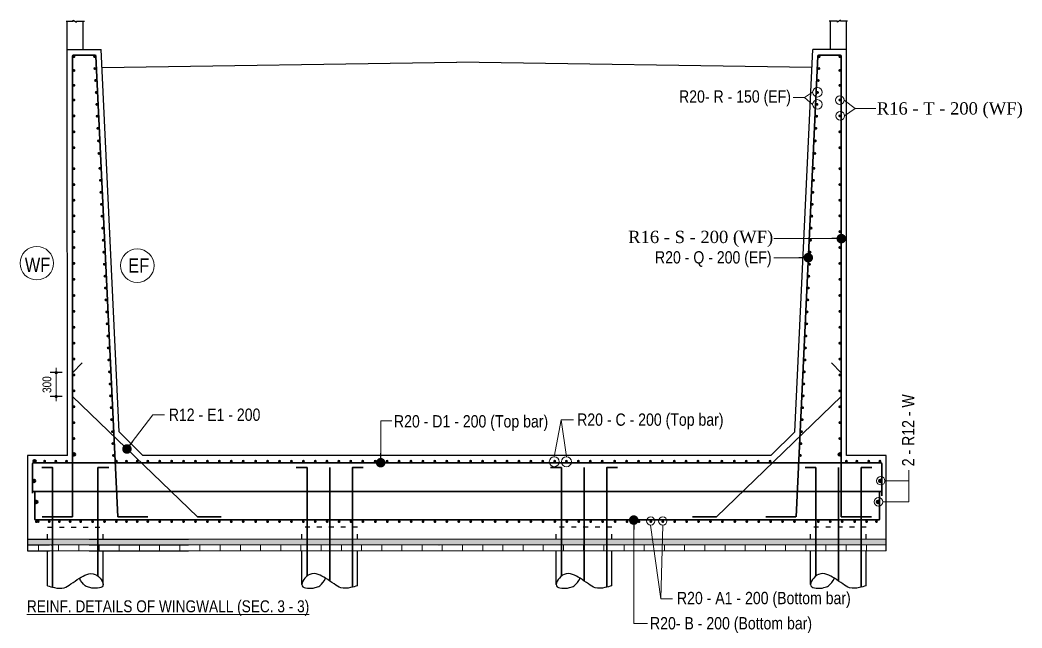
# Model space of a CAD drawing. Header units: millimetres. Extents: x -44822 to 222670, y -173707 to 25116.
# Drawn here: x 22077 to 34680, y -139444 to -131796 of the extents above; entities that cross this region are included whole.
import ezdxf

# ---------------------------------------------------------------- set-up
doc = ezdxf.new("R2010")
doc.units = ezdxf.units.MM
doc.header["$LTSCALE"] = 5
doc.header["$PDMODE"] = 2
doc.linetypes.add('ACAD_ISO03W100', pattern=[30, 12, -18])
for name, color, linetype, lineweight in [('Ber', 12, 'Continuous', 35), ('Dimision', 4, 'Continuous', 13), ('hatch', 7, 'Continuous', 0), ('Text', 7, 'Continuous', 0)]:
    doc.layers.add(name, color=color, linetype=linetype, lineweight=lineweight)
for name, color, linetype in [('Pile', 11, 'Continuous'), ('Ralling', 6, 'Continuous'), ('SEC', 25, 'Continuous')]:
    doc.layers.add(name, color=color, linetype=linetype)
doc.styles.get("Standard").update_dxf_attribs({"font": 'ARIALN.TTF'})
doc.dimstyles.new('ISO-25', dxfattribs={"dimtxt": 75, "dimasz": 45, "dimexe": 125, "dimexo": 75.625, "dimgap": 60, "dimtad": 1, "dimdec": 0, "dimtxsty": 'Standard', "dimblk": 'DOT', "dimcen": 52.5, "dimclrd": 256, "dimclre": 256, "dimclrt": 256, "dimadec": 0, "dimazin": 0, "dimtfac": 1, "dimtdec": 0, "dimtix": 1, "dimtmove": 0, "dimatfit": 3, "dimldrblk": 'DOT', "dimfxl": 1, "dimlwd": -1, "dimarcsym": 0})
doc.dimstyles.new('ISO-75', dxfattribs={"dimtxt": 75, "dimasz": 1, "dimexe": 75, "dimexo": 75, "dimgap": 60, "dimtad": 1, "dimdec": 0, "dimtxsty": 'Standard', "dimblk": 'D_TIC', "dimcen": 52.5, "dimclrd": 256, "dimclre": 256, "dimclrt": 256, "dimadec": 0, "dimazin": 0, "dimtfac": 1, "dimtdec": 0, "dimtix": 1, "dimtmove": 0, "dimatfit": 3, "dimldrblk": 'DOT', "dimfxl": 75, "dimfxlon": 1, "dimlwd": -1, "dimarcsym": 0})

# ---------------------------------------------------------------- blocks, each defined once
blk = doc.blocks.new('D_TIC')
at = {"layer": 'Dimision', "ltscale": 5}
for p, q in [((-60, 0), (60, 0)), ((0, 60), (0, -60))]:
    blk.add_line(p, q, dxfattribs=at)
at = {"layer": 'Dimision', "ltscale": 5, "const_width": 20}
blk.add_lwpolyline([(-10, 0, 1), (10, 0, 1)], format="xyb", close=True, dxfattribs=at)
blk = doc.blocks.new('*D141')
at = {"layer": 'Defpoints', "color": 0, "lineweight": 50, "ltscale": 5, "transparency": 16777216}
for p in [(22532, -136232), (22737, -136232), (22737, -136532)]:
    blk.add_point(p, dxfattribs=at)
at = {"layer": 'Dimision', "lineweight": -2, "ltscale": 5, "transparency": 16777216}
for p, q in [((22607, -136232), (22457, -136232)), ((22607, -136532), (22457, -136532))]:
    blk.add_line(p, q, dxfattribs=at)
at = {"layer": 'Dimision', "ltscale": 5, "transparency": 16777216}
for p, q in [((22532, -136231), (22532, -136230)), ((22532, -136532), (22532, -136232)), ((22532, -136533), (22532, -136534))]:
    blk.add_line(p, q, dxfattribs=at)
for p, rotation in [((22532, -136232), 270), ((22532, -136532), 90)]:
    blk.add_blockref('D_TIC', p, dxfattribs=dict(at, rotation=rotation))
at = {"layer": 'Dimision', "ltscale": 5, "transparency": 16777216, "insert": (22416, -136382), "char_height": 110, "attachment_point": 5, "rotation": 90}
blk.add_mtext('300', dxfattribs=at)
blk = doc.blocks.new('_Dot')
at = {"color": 0, "linetype": 'ByBlock', "lineweight": -2}
blk.add_line((-0.5, 0), (-1, 0), dxfattribs=at)
at = {"color": 0, "linetype": 'ByBlock', "const_width": 0.5}
blk.add_lwpolyline([(-0.25, 0, 1), (0.25, 0, 1)], format="xyb", close=True, dxfattribs=at)

msp = doc.modelspace()

# ---------------------------------------------------------------- hatches: boundary and pattern name
at = {"layer": 'Ber'}
for points in [[(22736.9, -132256.2, 1), (22774.4, -132256.2, 1)], [(22995.9, -132256.2, 1), (23033.4, -132256.2, 1)], [(32148.4, -132256.2, -1), (32110.9, -132256.2, -1)], [(32407.4, -132256.2, -1), (32369.9, -132256.2, -1)], [(22736.9, -132430, 1), (22774.4, -132430, 1)], [(22999.1, -132406.2, 1), (23036.6, -132406.2, 1)], [(32145.2, -132406.2, -1), (32107.7, -132406.2, -1)], [(32407.4, -132430, -1), (32369.9, -132430, -1)], [(23007.9, -132556.2, 1), (23045.4, -132556.2, 1)], [(32136.5, -132556.2, -1), (32099, -132556.2, -1)], [(22736.9, -132617.5, 1), (22774.4, -132617.5, 1)], [(23016.6, -132706.9, 1), (23054.1, -132706.9, 1)], [(32127.7, -132706.9, -1), (32090.2, -132706.9, -1)], [(32407.4, -132617.5, -1), (32369.9, -132617.5, -1)], [(22736.9, -132801.8, 1), (22774.4, -132801.8, 1)], [(32407.4, -132801.8, -1), (32369.9, -132801.8, -1)], [(23023.5, -132856.9, 1), (23061, -132856.9, 1)], [(32120.8, -132856.9, -1), (32083.3, -132856.9, -1)], [(22736.9, -133001.8, 1), (22774.4, -133001.8, 1)], [(23027.7, -133006.2, 1), (23065.2, -133006.2, 1)], [(32116.6, -133006.2, -1), (32079.1, -133006.2, -1)], [(32407.4, -133001.8, -1), (32369.9, -133001.8, -1)], [(22736.9, -133201.8, 1), (22774.4, -133201.8, 1)], [(23036.3, -133158.4, 1), (23073.8, -133158.4, 1)], [(32108, -133158.4, -1), (32070.5, -133158.4, -1)], [(32407.4, -133201.8, -1), (32369.9, -133201.8, -1)], [(23044.3, -133316.3, 1), (23081.8, -133316.3, 1)], [(32100.1, -133316.3, -1), (32062.6, -133316.3, -1)], [(22736.9, -133401.8, 1), (22774.4, -133401.8, 1)], [(23050.4, -133474.2, 1), (23087.9, -133474.2, 1)], [(32093.9, -133474.2, -1), (32056.4, -133474.2, -1)], [(32407.4, -133401.8, -1), (32369.9, -133401.8, -1)], [(22736.7, -133666.1, 1), (22774.2, -133666.1, 1)], [(23061.4, -133661.7, 1), (23098.9, -133661.7, 1)], [(32082.9, -133661.7, -1), (32045.4, -133661.7, -1)], [(32407.6, -133666.1, -1), (32370.1, -133666.1, -1)], [(23068.5, -133812.3, 1), (23106, -133812.3, 1)], [(32075.8, -133812.3, -1), (32038.3, -133812.3, -1)], [(22736.7, -133865.9, 1), (22774.2, -133865.9, 1)], [(23075.2, -133963.7, 1), (23112.7, -133963.7, 1)], [(32069.1, -133963.7, -1), (32031.6, -133963.7, -1)], [(32407.6, -133865.9, -1), (32370.1, -133865.9, -1)], [(22736.7, -134062.6, 1), (22774.2, -134062.6, 1)], [(23082.3, -134114.3, 1), (23119.8, -134114.3, 1)], [(32062, -134114.3, -1), (32024.5, -134114.3, -1)], [(32407.6, -134062.6, -1), (32370.1, -134062.6, -1)], [(22736.7, -134259.3, 1), (22774.2, -134259.3, 1)], [(23089.1, -134263.2, 1), (23126.6, -134263.2, 1)], [(32055.3, -134263.2, -1), (32017.8, -134263.2, -1)], [(32407.6, -134259.3, -1), (32370.1, -134259.3, -1)], [(22736.7, -134457.7, 1), (22774.2, -134457.7, 1)], [(23097.7, -134413.7, 1), (23135.2, -134413.7, 1)], [(32046.6, -134413.7, -1), (32009.1, -134413.7, -1)], [(32407.6, -134457.7, -1), (32370.1, -134457.7, -1)], [(23104.8, -134566.1, 1), (23142.3, -134566.1, 1)], [(32039.5, -134566.1, -1), (32002, -134566.1, -1)], [(22736.7, -134657.7, 1), (22774.2, -134657.7, 1)], [(23111, -134716.1, 1), (23148.5, -134716.1, 1)], [(32033.3, -134716.1, -1), (31995.8, -134716.1, -1)], [(32407.6, -134657.7, -1), (32370.1, -134657.7, -1)], [(22736.7, -134857.7, 1), (22774.2, -134857.7, 1)], [(23118.3, -134868.3, 1), (23155.8, -134868.3, 1)], [(32026, -134868.3, -1), (31988.5, -134868.3, -1)], [(32407.6, -134857.7, -1), (32370.1, -134857.7, -1)], [(22736.7, -135057.7, 1), (22774.2, -135057.7, 1)], [(23126.7, -135018.3, 1), (23164.2, -135018.3, 1)], [(32017.7, -135018.3, -1), (31980.2, -135018.3, -1)], [(32407.6, -135057.7, -1), (32370.1, -135057.7, -1)], [(23132.3, -135166.9, 1), (23169.8, -135166.9, 1)], [(32012, -135166.9, -1), (31974.5, -135166.9, -1)], [(22736.7, -135261, 1), (22774.2, -135261, 1)], [(23138.9, -135316.9, 1), (23176.4, -135316.9, 1)], [(32005.4, -135316.9, -1), (31967.9, -135316.9, -1)], [(32407.6, -135261, -1), (32370.1, -135261, -1)], [(22736.7, -135461, 1), (22774.2, -135461, 1)], [(23148.2, -135468.1, 1), (23185.7, -135468.1, 1)], [(31996.1, -135468.1, -1), (31958.6, -135468.1, -1)], [(32407.6, -135461, -1), (32370.1, -135461, -1)], [(23153, -135618.1, 1), (23190.5, -135618.1, 1)], [(31991.4, -135618.1, -1), (31953.9, -135618.1, -1)], [(22736.7, -135661, 1), (22774.2, -135661, 1)], [(32407.6, -135661, -1), (32370.1, -135661, -1)], [(22736.7, -135861, 1), (22774.2, -135861, 1)], [(23162.9, -135770.8, 1), (23200.4, -135770.8, 1)], [(31981.4, -135770.8, -1), (31943.9, -135770.8, -1)], [(32407.6, -135861, -1), (32370.1, -135861, -1)], [(23168.2, -135920.8, 1), (23205.7, -135920.8, 1)], [(31976.1, -135920.8, -1), (31938.6, -135920.8, -1)], [(22736.7, -136061, 1), (22774.2, -136061, 1)], [(23174.2, -136072.4, 1), (23211.7, -136072.4, 1)], [(31970.2, -136072.4, -1), (31932.7, -136072.4, -1)], [(32407.6, -136061, -1), (32370.1, -136061, -1)], [(23183.3, -136222.4, 1), (23220.8, -136222.4, 1)], [(31961.1, -136222.4, -1), (31923.6, -136222.4, -1)], [(22736.7, -136261, 1), (22774.2, -136261, 1)], [(23190.2, -136374.4, 1), (23227.7, -136374.4, 1)], [(31954.1, -136374.4, -1), (31916.6, -136374.4, -1)], [(32407.6, -136261, -1), (32370.1, -136261, -1)], [(22736.7, -136461, 1), (22774.2, -136461, 1)], [(32407.6, -136461, -1), (32370.1, -136461, -1)], [(23196.5, -136524.4, 1), (23234, -136524.4, 1)], [(31947.8, -136524.4, -1), (31910.3, -136524.4, -1)], [(22736.7, -136661, 1), (22774.2, -136661, 1)], [(23204.3, -136673, 1), (23241.8, -136673, 1)], [(31940, -136673, -1), (31902.5, -136673, -1)], [(32407.6, -136661, -1), (32370.1, -136661, -1)], [(22736.7, -136861, 1), (22774.2, -136861, 1)], [(23209.1, -136823, 1), (23246.6, -136823, 1)], [(31935.2, -136823, -1), (31897.7, -136823, -1)], [(32407.6, -136861, -1), (32370.1, -136861, -1)], [(23219.1, -136974.6, 1), (23256.6, -136974.6, 1)], [(31925.2, -136974.6, -1), (31887.7, -136974.6, -1)], [(22736.7, -137061, 1), (22774.2, -137061, 1)], [(23225.2, -137124.6, 1), (23262.7, -137124.6, 1)], [(31919.2, -137124.6, -1), (31881.7, -137124.6, -1)], [(32407.6, -137061, -1), (32370.1, -137061, -1)], [(22736.7, -137261, 1), (22774.2, -137261, 1)], [(32407.6, -137261, -1), (32370.1, -137261, -1)], [(22241, -137346.3, 1), (22278.5, -137346.3, 1)], [(22368.2, -137346.3, 1), (22405.7, -137346.3, 1)], [(22508.4, -137346.3, 1), (22545.9, -137346.3, 1)], [(22643.2, -137346.3, 1), (22680.7, -137346.3, 1)], [(23232.5, -137274, 1), (23270, -137274, 1)], [(23270.1, -137346.3, 1), (23307.6, -137346.3, 1)], [(23397.4, -137346.3, 1), (23434.9, -137346.3, 1)], [(23532.7, -137346.3, 1), (23570.2, -137346.3, 1)], [(23665.5, -137346.3, 1), (23703, -137346.3, 1)], [(23815.5, -137346.3, 1), (23853, -137346.3, 1)], [(23965.5, -137346.3, 1), (24003, -137346.3, 1)], [(24115.3, -137346.3, 1), (24152.8, -137346.3, 1)], [(24265.3, -137346.3, 1), (24302.8, -137346.3, 1)], [(24415.3, -137346.3, 1), (24452.8, -137346.3, 1)], [(24565.3, -137346.3, 1), (24602.8, -137346.3, 1)], [(24715.3, -137346.3, 1), (24752.8, -137346.3, 1)], [(24865.3, -137346.3, 1), (24902.8, -137346.3, 1)], [(25022.3, -137346.3, 1), (25059.8, -137346.3, 1)], [(25172.3, -137346.3, 1), (25209.8, -137346.3, 1)], [(25322.3, -137346.3, 1), (25359.8, -137346.3, 1)], [(25472.3, -137346.3, 1), (25509.8, -137346.3, 1)], [(25622.3, -137346.3, 1), (25659.8, -137346.3, 1)], [(25772.3, -137346.3, 1), (25809.8, -137346.3, 1)], [(25918.7, -137346.3, 1), (25956.2, -137346.3, 1)], [(26068.7, -137346.3, 1), (26106.2, -137346.3, 1)], [(26218.7, -137346.3, 1), (26256.2, -137346.3, 1)], [(26368.7, -137346.3, 1), (26406.2, -137346.3, 1)], [(26525.7, -137346.3, 1), (26563.2, -137346.3, 1)], [(26675.7, -137346.3, 1), (26713.2, -137346.3, 1)], [(26825.7, -137346.3, 1), (26863.2, -137346.3, 1)], [(26975.7, -137346.3, 1), (27013.2, -137346.3, 1)], [(27125.7, -137346.3, 1), (27163.2, -137346.3, 1)], [(27275.7, -137346.3, 1), (27313.2, -137346.3, 1)], [(27426.8, -137346.3, 1), (27464.3, -137346.3, 1)], [(27576.8, -137346.3, 1), (27614.3, -137346.3, 1)], [(27726.8, -137346.3, 1), (27764.3, -137346.3, 1)], [(27876.8, -137346.3, 1), (27914.3, -137346.3, 1)], [(28033.8, -137346.3, 1), (28071.3, -137346.3, 1)], [(28183.8, -137346.3, 1), (28221.3, -137346.3, 1)], [(28333.8, -137346.3, 1), (28371.3, -137346.3, 1)], [(28483.8, -137346.3, 1), (28521.3, -137346.3, 1)], [(28633.8, -137346.3, 1), (28671.3, -137346.3, 1)], [(28783.8, -137346.3, 1), (28821.3, -137346.3, 1)], [(28931.1, -137346.3, 1), (28968.6, -137346.3, 1)], [(29081.1, -137346.3, 1), (29118.6, -137346.3, 1)], [(29231.1, -137346.3, 1), (29268.6, -137346.3, 1)], [(29381.1, -137346.3, 1), (29418.6, -137346.3, 1)], [(29538, -137346.3, 1), (29575.5, -137346.3, 1)], [(29688, -137346.3, 1), (29725.5, -137346.3, 1)], [(29838, -137346.3, 1), (29875.5, -137346.3, 1)], [(29988, -137346.3, 1), (30025.5, -137346.3, 1)], [(30138, -137346.3, 1), (30175.5, -137346.3, 1)], [(30288, -137346.3, 1), (30325.5, -137346.3, 1)], [(30436.2, -137346.3, 1), (30473.7, -137346.3, 1)], [(30586.2, -137346.3, 1), (30623.7, -137346.3, 1)], [(30736.2, -137346.3, 1), (30773.7, -137346.3, 1)], [(30886.2, -137346.3, 1), (30923.7, -137346.3, 1)], [(31043.2, -137346.3, 1), (31080.7, -137346.3, 1)], [(31193.2, -137346.3, 1), (31230.7, -137346.3, 1)], [(31343.2, -137346.3, 1), (31380.7, -137346.3, 1)], [(31493.2, -137346.3, 1), (31530.7, -137346.3, 1)], [(31911.8, -137274, -1), (31874.3, -137274, -1)], [(32452.8, -137346.3, 1), (32490.3, -137346.3, 1)], [(32584.5, -137346.3, 1), (32622, -137346.3, 1)], [(32734, -137346.3, 1), (32771.5, -137346.3, 1)], [(32875.1, -137346.3, 1), (32912.6, -137346.3, 1)], [(22271.5, -137593.3, -1), (22234, -137593.3, -1)], [(32880.3, -137593.3, 1), (32917.8, -137593.3, 1)], [(22300.7, -137857.9, -1), (22263.2, -137857.9, -1)], [(32851.1, -137857.9, 1), (32888.6, -137857.9, 1)], [(22263.7, -138105.7, 1), (22301.2, -138105.7, 1)], [(22286, -138105.7, 1), (22323.5, -138105.7, 1)], [(22425.7, -138105.7, 1), (22463.2, -138105.7, 1)], [(22553, -138105.7, 1), (22590.5, -138105.7, 1)], [(22688.3, -138105.7, 1), (22725.8, -138105.7, 1)], [(22821.1, -138105.7, 1), (22858.6, -138105.7, 1)], [(22971.1, -138105.7, 1), (23008.6, -138105.7, 1)], [(23121.1, -138105.7, 1), (23158.6, -138105.7, 1)], [(23270.1, -138105.7, 1), (23307.6, -138105.7, 1)], [(23397.4, -138105.7, 1), (23434.9, -138105.7, 1)], [(23532.7, -138105.7, 1), (23570.2, -138105.7, 1)], [(23665.5, -138105.7, 1), (23703, -138105.7, 1)], [(23815.5, -138105.7, 1), (23853, -138105.7, 1)], [(23965.5, -138105.7, 1), (24003, -138105.7, 1)], [(24115.3, -138105.7, 1), (24152.8, -138105.7, 1)], [(24265.3, -138105.7, 1), (24302.8, -138105.7, 1)], [(24415.3, -138105.7, 1), (24452.8, -138105.7, 1)], [(24565.3, -138105.7, 1), (24602.8, -138105.7, 1)], [(24715.3, -138105.7, 1), (24752.8, -138105.7, 1)], [(24865.3, -138105.7, 1), (24902.8, -138105.7, 1)], [(25022.3, -138105.7, 1), (25059.8, -138105.7, 1)], [(25172.3, -138105.7, 1), (25209.8, -138105.7, 1)], [(25322.3, -138105.7, 1), (25359.8, -138105.7, 1)], [(25472.3, -138105.7, 1), (25509.8, -138105.7, 1)], [(25621.4, -138105.7, 1), (25658.9, -138105.7, 1)], [(25771.4, -138105.7, 1), (25808.9, -138105.7, 1)], [(25921.4, -138105.7, 1), (25958.9, -138105.7, 1)], [(26071.4, -138105.7, 1), (26108.9, -138105.7, 1)], [(26221.4, -138105.7, 1), (26258.9, -138105.7, 1)], [(26371.4, -138105.7, 1), (26408.9, -138105.7, 1)], [(26528.4, -138105.7, 1), (26565.9, -138105.7, 1)], [(26678.4, -138105.7, 1), (26715.9, -138105.7, 1)], [(26828.4, -138105.7, 1), (26865.9, -138105.7, 1)], [(26978.4, -138105.7, 1), (27015.9, -138105.7, 1)], [(27127.4, -138105.7, 1), (27164.9, -138105.7, 1)], [(27277.4, -138105.7, 1), (27314.9, -138105.7, 1)], [(27427.4, -138105.7, 1), (27464.9, -138105.7, 1)], [(27577.4, -138105.7, 1), (27614.9, -138105.7, 1)], [(27727.4, -138105.7, 1), (27764.9, -138105.7, 1)], [(27877.4, -138105.7, 1), (27914.9, -138105.7, 1)], [(28034.3, -138105.7, 1), (28071.8, -138105.7, 1)], [(28184.3, -138105.7, 1), (28221.8, -138105.7, 1)], [(28334.3, -138105.7, 1), (28371.8, -138105.7, 1)], [(28484.3, -138105.7, 1), (28521.8, -138105.7, 1)], [(28636.4, -138105.7, 1), (28673.9, -138105.7, 1)], [(28786.4, -138105.7, 1), (28823.9, -138105.7, 1)], [(28936.4, -138105.7, 1), (28973.9, -138105.7, 1)], [(29086.4, -138105.7, 1), (29123.9, -138105.7, 1)], [(29236.4, -138105.7, 1), (29273.9, -138105.7, 1)], [(29386.4, -138105.7, 1), (29423.9, -138105.7, 1)], [(29543.4, -138105.7, 1), (29580.9, -138105.7, 1)], [(29693.4, -138105.7, 1), (29730.9, -138105.7, 1)], [(29843.4, -138105.7, 1), (29880.9, -138105.7, 1)], [(29993.4, -138105.7, 1), (30030.9, -138105.7, 1)], [(30143.3, -138105.7, 1), (30180.8, -138105.7, 1)], [(30293.3, -138105.7, 1), (30330.8, -138105.7, 1)], [(30443.3, -138105.7, 1), (30480.8, -138105.7, 1)], [(30593.3, -138105.7, 1), (30630.8, -138105.7, 1)], [(30743.3, -138105.7, 1), (30780.8, -138105.7, 1)], [(30893.3, -138105.7, 1), (30930.8, -138105.7, 1)], [(31050.2, -138105.7, 1), (31087.7, -138105.7, 1)], [(31200.2, -138105.7, 1), (31237.7, -138105.7, 1)], [(31350.2, -138105.7, 1), (31387.7, -138105.7, 1)], [(31500.2, -138105.7, 1), (31537.7, -138105.7, 1)], [(31649.9, -138105.7, 1), (31687.4, -138105.7, 1)], [(31799.9, -138105.7, 1), (31837.4, -138105.7, 1)], [(31949.9, -138105.7, 1), (31987.4, -138105.7, 1)], [(32099.9, -138105.7, 1), (32137.4, -138105.7, 1)], [(32249.9, -138105.7, 1), (32287.4, -138105.7, 1)], [(32399.9, -138105.7, 1), (32437.4, -138105.7, 1)], [(32556.9, -138105.7, 1), (32594.4, -138105.7, 1)], [(32706.9, -138105.7, 1), (32744.4, -138105.7, 1)], [(32830.9, -138105.7, 1), (32868.4, -138105.7, 1)]]:
    msp.add_hatch(color=256, dxfattribs=at).paths.add_polyline_path(points)
at = {"layer": 'hatch', "ltscale": 5}
h = msp.add_hatch(dxfattribs=at)
h.set_pattern_fill('AR-CONC', color=256, style=0)
h.set_pattern_definition([(50, (-9695.44, -132887.37), (182.18467, -15.9391), [19.05, -209.55]), (355, (-9695.44, -132887.37), (-35.2428, 191.05664), [15.24, -167.64]), (100.451, (-9680.26, -132888.7), (146.9425, 175.1167), [16.19, -178.09]), (46.1842, (-9695.44, -132836.57), (271.079, -42.0423), [28.575, -314.325]), (96.6356, (-9672.85, -132840.07), (237.4042, 247.4256), [24.285, -267.135]), (351.184, (-9695.44, -132836.57), (237.4046, 247.4251), [22.86, -251.46]), (21, (-9670.04, -132849.27), (151.6149, -102.2655), [19.05, -209.55]), (326, (-9670.04, -132849.27), (61.802, 184.188), [15.24, -167.64]), (71.4514, (-9657.4, -132857.79), (213.4165, 81.92286), [16.19, -178.09]), (37.5, (-9695.44, -132887.366), (3.0886, 84.55504), [0, -165.608, 0, -170.18, 0, -168.275]), (7.5, (-9695.44, -132887.37), (66.81966, 100.18057), [0, -97.028, 0, -161.798, 0, -64.135]), (327.5, (-9752.084, -132887.366), (135.5906, -5.72874), [0, -63.5, 0, -198.12, 0, -262.89]), (317.5, (-9777.48, -132887.37), (148.12918, 25.4265), [0, -82.55, 0, -131.572, 0, -186.69])])
h.paths.add_polyline_path([(22172.2, -138325.3), (32972.2, -138325.3), (32972.2, -138400.3), (22172.2, -138400.3)])
at = {"layer": 'hatch'}
h = msp.add_hatch(dxfattribs=at)
h.set_pattern_fill('BRICK', color=256, scale=20, style=0)
h.set_pattern_definition([(0, (-9695.44, -132887.37), (0, 127), []), (90, (-9695.44, -132887.37), (-254, 2e-14), [127, -127]), (90, (-9568.44, -132887.37), (-254, 2e-14), [-127, 127])])
edge = h.paths.add_edge_path()
edge.add_line((27387.2, -138400.3), (32972.2, -138400.3))
edge.add_line((32972.2, -138400.3), (32972.2, -138475.3))
edge.add_line((32972.2, -138475.3), (22172.2, -138475.3))
edge.add_line((22172.2, -138475.3), (22172.2, -138400.3))
edge.add_line((22172.2, -138400.3), (27322.2, -138400.3))

# ---------------------------------------------------------------- linework, layer by layer
at = {"layer": 'Ber'}
for p, q in [((22737.1, -138046.9), (22736.9, -132250.2)), ((22749.4, -132237.7), (23022.4, -132237.7)), ((23306.7, -138046.9), (23032.3, -132249.9)), ((31838, -138046.9), (32112.1, -132249.9)), ((32394.9, -132237.7), (32122, -132237.7)), ((32407.6, -138046.9), (32407.4, -132250.2)), ((22737.1, -136232.2), (22860.1, -136109.2)), ((32407.5, -136232.2), (32284.6, -136109.2)), ((32407.6, -136232.2), (32284.6, -136109.2)), ((22737.1, -136532.2), (24307.8, -138046.9)), ((32407.5, -136532.2), (30836.8, -138046.9)), ((32908.9, -137365.3), (22246, -137365.3)), ((22233.5, -137377.8), (22233.5, -137749.7)), ((25972.2, -137426.6), (25972.2, -138852.1)), ((29172.2, -137426.6), (29172.2, -138852.1)), ((32372.2, -137426.6), (32372.2, -138852.1)), ((32918, -137783.3), (32918, -137377.8)), ((32918, -137725.3), (22233.5, -137725.3)), ((22263.5, -138072.8), (22263.5, -137725.3)), ((32888, -137725.3), (32888, -138072.8)), ((32875, -138085.3), (22276, -138085.3)), ((22737.2, -138046.9), (22357.1, -138046.9)), ((23686.5, -138046.9), (23306.7, -138046.9)), ((31456.8, -138046.9), (31836.6, -138046.9)), ((32407.5, -138046.9), (32787.6, -138046.9))]:
    msp.add_line(p, q, dxfattribs=at)
for points in [[(22351, -137427.2), (22486.8, -137427.2), (22487.1, -138130.1), (22487.1, -138930.6)], [(23193.3, -137427.2), (23057.5, -137427.2), (23057.2, -138130.1), (23057.2, -138791.7)], [(25551, -137427.2), (25686.8, -137427.2), (25687.1, -138130.1), (25687.1, -138791.7)], [(26393.3, -137427.2), (26257.5, -137427.2), (26257.2, -138130.1), (26257.2, -138930.6)], [(28751, -137427.2), (28886.8, -137427.2), (28887.1, -138130.1), (28887.1, -138791.7)], [(29593.3, -137427.2), (29457.5, -137427.2), (29457.2, -138130.1), (29457.2, -138930.6)], [(31951, -137427.2), (32086.8, -137427.2), (32087.1, -138130.1), (32087.1, -138791.7)], [(32793.3, -137427.2), (32657.5, -137427.2), (32657.2, -138130.1), (32657.2, -138930.6)], [(24307.8, -138046.9), (24607.8, -138046.9)], [(30836.8, -138046.9), (30536.8, -138046.9)]]:
    msp.add_lwpolyline(points, dxfattribs=at)
for centre in [(22755.5, -137261), (32388.9, -137261), (22259.8, -137346.3), (22252.8, -137593.3), (32899.1, -137593.3), (22282, -137857.9), (32869.9, -137857.9)]:
    msp.add_circle(centre, 18.8, dxfattribs=at)
for centre, radius, start, end in [((22749.4, -132250.2), 12.5, 90, 180), ((23019.8, -132250.2), 12.5, 1.25343, 90), ((32124.6, -132250.2), 12.5, 90, 178.74657), ((32394.9, -132250.2), 12.5, 0, 90), ((22246, -137377.8), 12.5, 90, 180), ((32905.5, -137377.8), 12.5, 0, 90), ((22252.8, -137593.3), 18.8, 90, 180), ((32897.6, -137593.3), 18.8, 0, 90), ((22282, -137857.9), 18.8, 90, 180), ((32869.9, -137857.9), 18.8, 0, 90), ((22276, -138072.8), 12.5, 180, 270), ((32875.5, -138072.8), 12.5, 270, 0)]:
    msp.add_arc(centre, radius, start, end, dxfattribs=at)
at = {"layer": 'Dimision'}
for p, q in [((32047.4, -132704.1), (31943.4, -132771.1)), ((31943.4, -132771.1), (31803.9, -132771.1)), ((32047.4, -132857), (31943.4, -132771.1)), ((32443.2, -132804.3), (32581.9, -132907.9)), ((32449.9, -133001.2), (32581.9, -132907.9)), ((32581.9, -132907.9), (32840, -132907.9)), ((30008.9, -138149.2), (30135.6, -139079.7)), ((30161.6, -138149.8), (30135.6, -139079.7)), ((30135.6, -139079.7), (30285.1, -139079.7))]:
    msp.add_line(p, q, dxfattribs=at)
for points in [[(28797.1, -137290), (28882.2, -136826.1), (29039.6, -136826.1)], [(28949.6, -137289.2), (28882.2, -136826.1), (29039.6, -136826.1)], [(32956.9, -137591.5), (33256.5, -137591.5), (33256.5, -137458.2)], [(32929.5, -137856.3), (33256.6, -137856.3), (33256.6, -137589.5)]]:
    msp.add_lwpolyline(points, dxfattribs=at)
at = {"layer": 'Dimision', "color": 7}
for points in [[(22172.2, -138325.3), (32972.2, -138325.3)], [(27387.2, -138400.3), (32972.2, -138400.3), (32972.2, -138475.3), (22172.2, -138475.3), (22172.2, -138400.3), (27322.2, -138400.3)]]:
    msp.add_lwpolyline(points, dxfattribs=at)
msp.add_lwpolyline([(22172.2, -138325.3), (32972.2, -138325.3), (32972.2, -138400.3), (22172.2, -138400.3)], close=True, dxfattribs=at)
at = {"layer": 'Dimision'}
for centre, radius in [((32107.4, -132704.1), 60), ((32107.4, -132857), 60), ((32388.3, -132804.3), 54.9), ((32394.2, -133001.2), 55.6), ((28797.1, -137352.8), 62.7), ((28949.6, -137352.8), 63.6), ((32903.9, -137591.5), 53), ((32874.9, -137856.3), 54.5), ((30010.6, -138097.8), 51.5), ((30161.6, -138097.8), 52)]:
    msp.add_circle(centre, radius, dxfattribs=at)
at = {"layer": 'Pile', "linetype": 'ACAD_ISO03W100'}
for p, q in [((22422.1, -138175.3), (23122.2, -138175.3)), ((22422.1, -138325.3), (22422.1, -138175.3)), ((23122.2, -138325.3), (23122.2, -138175.3)), ((26322.2, -138175.3), (25622.1, -138175.3)), ((25622.1, -138325.3), (25622.1, -138175.3)), ((26322.2, -138325.3), (26322.2, -138175.3)), ((29522.2, -138175.3), (28822.1, -138175.3)), ((28822.1, -138325.3), (28822.1, -138175.3)), ((29522.2, -138325.3), (29522.2, -138175.3)), ((32722.2, -138175.3), (32022.1, -138175.3)), ((32022.1, -138325.3), (32022.1, -138175.3)), ((32722.2, -138325.3), (32722.2, -138175.3))]:
    msp.add_line(p, q, dxfattribs=at)
at = {"layer": 'Pile'}
for p, q in [((22422.1, -138912.6), (22422.1, -138475.3)), ((23122.2, -138898.9), (23122.2, -138475.3)), ((25622.1, -138898.9), (25622.1, -138475.3)), ((26322.2, -138912.6), (26322.2, -138475.3)), ((28822.1, -138898.9), (28822.1, -138475.3)), ((29522.2, -138912.6), (29522.2, -138475.3)), ((32022.1, -138898.9), (32022.1, -138475.3)), ((32722.2, -138912.6), (32722.2, -138475.3))]:
    msp.add_line(p, q, dxfattribs=at)
for points in [[(22422.1, -138912.6), (22509.3, -138935.8), (22631.7, -138938.7), (22717.5, -138889.4), (22823.3, -138819.2), (22918.5, -138770.2), (23021.9, -138770.2), (23118.8, -138912.6), (22955.8, -138937), (22896.8, -138912.5), (22823.3, -138819.2)], [(26322.2, -138912.6), (26235, -138935.8), (26112.7, -138938.7), (26026.8, -138889.4), (25921, -138819.2), (25825.8, -138770.2), (25722.4, -138770.2), (25625.5, -138912.6), (25788.5, -138937), (25847.5, -138912.5), (25921, -138819.2)], [(29522.2, -138912.6), (29435, -138935.8), (29312.7, -138938.7), (29226.8, -138889.4), (29121, -138819.2), (29025.8, -138770.2), (28922.4, -138770.2), (28825.5, -138912.6), (28988.5, -138937), (29047.5, -138912.5), (29121, -138819.2)], [(32722.2, -138912.6), (32635, -138935.8), (32512.7, -138938.7), (32426.8, -138889.4), (32321, -138819.2), (32225.8, -138770.2), (32122.4, -138770.2), (32025.5, -138912.6), (32188.5, -138937), (32247.5, -138912.5), (32321, -138819.2)]]:
    msp.add_spline(points, degree=3, dxfattribs=at)
at = {"layer": 'Ralling'}
for p, q in [((22672, -132167.7), (22672, -131809.7)), ((22872, -132167.7), (22872, -131809.8)), ((32272.4, -132167.7), (32272.4, -131809.8)), ((32472.4, -132167.7), (32472.4, -131809.7))]:
    msp.add_line(p, q, dxfattribs=at)
for points in [[(22656.9, -131809.7), (22746.1, -131809.7), (22746.1, -131795.6), (22785.7, -131823.9), (22785.7, -131809.8), (22887.5, -131809.8)], [(32487.4, -131809.7), (32398.2, -131809.7), (32398.2, -131795.6), (32358.6, -131823.9), (32358.6, -131809.8), (32256.8, -131809.8)]]:
    msp.add_lwpolyline(points, dxfattribs=at)
at = {"layer": 'SEC'}
for p, q in [((22672.2, -137275.3), (22672, -132167.7)), ((22672, -132167.7), (23096.5, -132167.7)), ((23322.2, -136975.3), (23096.5, -132167.7)), ((31822.5, -136975.3), (32047.8, -132167.7)), ((32472.4, -132167.7), (32047.8, -132167.7)), ((32472.5, -137275.3), (32472.4, -132167.7)), ((23107.6, -132393.4), (27572.2, -132325.3)), ((32035.6, -132392.7), (27572.2, -132325.3)), ((23322.2, -136975.3), (23622.2, -137275.3)), ((31522.2, -137275.6), (31822.2, -136975.6)), ((31522.2, -137275.6), (31822.2, -136975.6)), ((22172.2, -137275.3), (22172.2, -138475.3)), ((22672.2, -137275.3), (22172.2, -137275.3)), ((31522.5, -137275.3), (23622.2, -137275.3)), ((32917.2, -137275.3), (32472.2, -137275.3)), ((32972.2, -137275.3), (32472.2, -137275.3)), ((32972.2, -138475.3), (32972.2, -137275.3)), ((22172.2, -138325.3), (22447.2, -138325.3)), ((22172.2, -138325.3), (22447.2, -138325.3)), ((22947.2, -138325.3), (24197.2, -138325.3)), ((22172.2, -138400.3), (22447.9, -138400.3)), ((22172.2, -138475.3), (22447.9, -138475.3)), ((22470.1, -138400.3), (22473.5, -138400.3)), ((22470.1, -138400.3), (22473.5, -138400.3)), ((22947.2, -138400.3), (24197.2, -138400.3)), ((22947.2, -138475.3), (24197.2, -138475.3)), ((27345.1, -138400.3), (27348.5, -138400.3))]:
    msp.add_line(p, q, dxfattribs=at)
at = {"layer": 'Text'}
for centre in [(22287.9, -134855.2), (23551.5, -134885.2)]:
    msp.add_circle(centre, 210.8, dxfattribs=at)

# ---------------------------------------------------------------- texts
for s, height, p in [('WF', 180, (22137.1, -134964.3)), ('EF', 180, (23438, -134973.5)), (' R12 - E1 - 200', 154.688, (23898.9, -136838.6)), ('%%UREINF. DETAILS OF WINGWALL (SEC. 3 - 3)', 150, (22163.5, -139246.6))]:
    msp.add_text(s, height=height, dxfattribs=at).set_placement(p)
msp.add_text('2 - R12 - W', height=154.688, rotation=90, dxfattribs=at).set_placement((33327, -137410))
at = {"layer": 'Text', "char_height": 154.688, "attachment_point": 5}
for s, insert in [('R20- R - 150 (EF)', (31070.5, -132780.8)), ('{\\fTimes New Roman|b0|i0|c0|p18;R16 - T - 200 (WF)}', (33772.1, -132932.6)), ('{\\fTimes New Roman|b0|i0|c0|p18;R16 - S - 200 (WF)}', (30638.8, -134549.5)), ('R20 - Q - 200 (EF)', (30797.4, -134804.6)), ('R20 - C - 200 (Top bar)', (30005.4, -136846)), ('R20 - D1 - 200 (Top bar)', (27750.3, -136867.5)), ('R20 - A1 - 200 (Bottom bar)', (31433.2, -139090.8)), ('R20- B - 200 (Bottom bar)', (31020.5, -139408))]:
    msp.add_mtext(s, dxfattribs=dict(at, insert=insert))

# ---------------------------------------------------------------- dimensions: what is measured, and where the dimension line sits
at = {"layer": 'Dimision', "ltscale": 5}
dim = msp.add_linear_dim(base=(22532, -136232.2), p1=(22737.2, -136532.2), p2=(22737.2, -136232.2), angle=90, dimstyle='ISO-75', override={"dimtxt": 110}, dxfattribs=at)
dim.commit()
dim.dimension.update_dxf_attribs({"geometry": '*D141', "text_midpoint": (22415.9, -136382.2)})

# ---------------------------------------------------------------- leaders
at = {"layer": 'Dimision'}
for points in [[(32407.6, -134546), (31558.6, -134546)], [(31992.2, -134785.7), (31558.6, -134786.7)], [(23421.8, -137192.5), (23747.6, -136761.5), (23896.3, -136761.5)], [(26613.6, -137365.3), (26613.6, -136839.4), (26754.2, -136839.4)], [(29796.6, -138086.9), (29796.6, -139387.3), (29968.4, -139387.3)]]:
    msp.add_leader(points, dimstyle='ISO-25', override={"dimasz": 120, "dimtad": 0}, dxfattribs=at)

doc.saveas('drawing.dxf')
